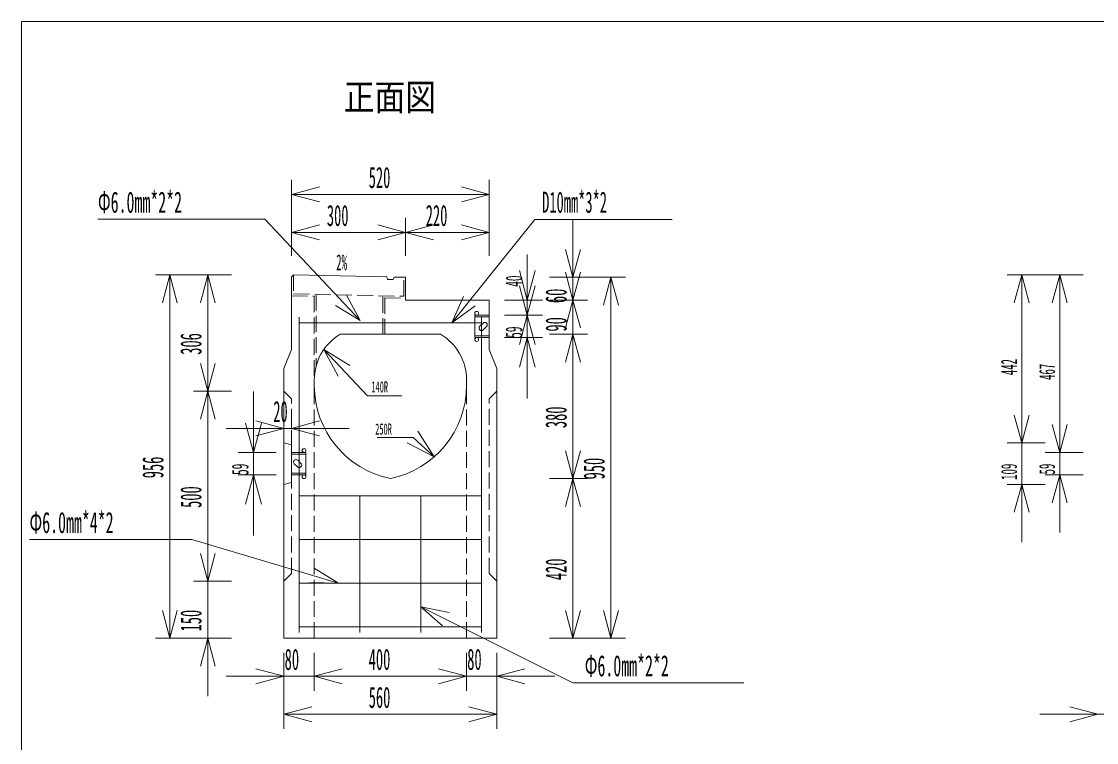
# Model space of a CAD drawing. Units: millimetres, scale not verified. Extents: x 122 to 5212, y 84 to 3724.
# Drawn here: x 122 to 2949, y 1827 to 3724 of the extents above; entities that cross this region are included whole.
import ezdxf
from ezdxf.enums import TextEntityAlignment as Align

# ---------------------------------------------------------------- set-up
doc = ezdxf.new("R2010")
doc.units = ezdxf.units.MM
doc.header["$LTSCALE"] = 7
doc.linetypes.add('USER1', pattern=[8, 6, -2])
for name, color, linetype, lineweight in [('1', 7, 'Continuous', 18), ('10', 3, 'Continuous', 18), ('18', 7, 'Continuous', 18), ('6', 7, 'Continuous', 18)]:
    doc.layers.add(name, color=color, linetype=linetype, lineweight=lineweight)
doc.styles.add('ＭＳ ゴシック', font='')
doc.styles.get('ＭＳ ゴシック').set_extended_font_data('MS Gothic')

msp = doc.modelspace()

# ---------------------------------------------------------------- linework, layer by layer
at = {"layer": '1'}
for p, q in [((122, 3724), (122, 84)), ((5212, 3724), (122, 3724)), ((832, 3307), (832, 3107)), ((832, 3269), (905.41, 3288.67)), ((1352, 3269), (1278.59, 3288.67)), ((1352, 3307), (1352, 3107)), ((832, 3269), (1352, 3269)), ((832, 3269), (905.41, 3249.33)), ((1352, 3269), (1278.59, 3249.33)), ((762, 3204), (323, 3204)), ((1012.521, 2936.954), (762, 3204)), ((832, 3207), (832, 3107)), ((1132, 3207), (1132, 3107)), ((1132, 3207), (1132, 3107)), ((1352, 3207), (1352, 3107)), ((1572, 2839), (1572, 3203)), ((832, 3169), (905.41, 3188.67)), ((832, 3169), (1132, 3169)), ((832, 3169), (905.41, 3149.33)), ((1132, 3169), (1058.59, 3188.67)), ((1132, 3169), (1058.59, 3149.33)), ((1132, 3169), (1205.41, 3188.67)), ((1132, 3169), (1352, 3169)), ((1132, 3169), (1205.41, 3149.33)), ((1352, 3169), (1278.59, 3188.67)), ((1352, 3169), (1278.59, 3149.33)), ((1572, 2749), (1572, 3143)), ((1452, 3111), (1452, 2732)), ((1572, 3051), (1552.33, 3124.41)), ((1572, 3051), (1591.67, 3124.41)), ((1452, 3100.712), (1452, 2791)), ((474, 3057), (574, 3057)), ((512, 3057), (492.33, 2983.59)), ((512, 3057), (512, 2101)), ((512, 3057), (531.67, 2983.59)), ((574, 3057), (674, 3057)), ((612, 3057), (592.33, 2983.59)), ((612, 2751), (612, 3057)), ((612, 3057), (631.67, 2983.59)), ((836.999, 3056.9), (832, 3052)), ((1082.25, 3051.995), (836.999, 3056.9)), ((1452, 2991), (1431.294, 3068.274)), ((1452, 2991), (1472.706, 3068.274)), ((1572, 2991), (1552.33, 3064.41)), ((1572, 2991), (1591.67, 3064.41)), ((2714, 3057), (2814, 3057)), ((2752, 3057), (2732.33, 2983.59)), ((2752, 3057), (2752, 2615)), ((2752, 3057), (2771.67, 2983.59)), ((2814, 3057), (2914, 3057)), ((2852, 3057), (2832.33, 2983.59)), ((2852, 3057), (2852, 2590)), ((2852, 3057), (2871.67, 2983.59)), ((832, 2861), (832, 3052)), ((1082.25, 3051.995), (1084.499, 3044.8)), ((1084.499, 3044.8), (1099.499, 3044.8)), ((1101.999, 3051.6), (1099.499, 3044.8)), ((1132, 3051), (1101.999, 3051.6)), ((1132, 2991), (1132, 3051)), ((1452, 2951), (1431.294, 3028.274)), ((1452, 2951), (1472.706, 3028.274)), ((1610, 3051), (1510, 3051)), ((1710, 3051), (1510, 3051)), ((1672, 3051), (1652.33, 2977.59)), ((1672, 3051), (1672, 2101)), ((1672, 3051), (1691.67, 2977.59)), ((1012.521, 2936.954), (976.641, 3003.951)), ((1012.521, 2936.954), (947.949, 2977.035)), ((1352, 2991), (1132, 2991)), ((1352, 2861), (1352, 2991)), ((1492, 2991), (1392, 2991)), ((1610, 2991), (1510, 2991)), ((1610, 2991), (1510, 2991)), ((1572, 2991), (1552.33, 2917.59)), ((1572, 2991), (1591.67, 2917.59)), ((1352, 2951), (1314, 2951)), ((1352, 2951), (1314, 2951)), ((1314, 2951), (1314, 2892)), ((1492, 2951), (1392, 2951)), ((1492, 2951), (1392, 2951)), ((1452, 2951), (1431.294, 2873.726)), ((1452, 2951), (1472.706, 2873.726)), ((1335.646, 2930.339), (1327.161, 2921.854)), ((1327.161, 2912.661), (1327.161, 2912.661)), ((1336.354, 2912.661), (1344.839, 2921.146)), ((1344.839, 2930.339), (1344.839, 2930.339)), ((959.889, 2901), (1224.111, 2901)), ((1314, 2892), (1352, 2892)), ((1492, 2892), (1392, 2892)), ((1452, 2892), (1431.294, 2814.726)), ((1452, 2892), (1472.706, 2814.726)), ((1610, 2901), (1510, 2901)), ((1610, 2901), (1510, 2901)), ((1572, 2901), (1552.33, 2827.59)), ((1572, 2901), (1552.33, 2827.59)), ((1572, 2521), (1572, 2901)), ((1572, 2901), (1591.67, 2827.59)), ((1572, 2901), (1591.67, 2827.59)), ((812, 2811), (832, 2861)), ((916.873, 2860.66), (1032, 2739)), ((916.873, 2860.66), (985.025, 2818.764)), ((916.873, 2860.66), (954.947, 2790.301)), ((1372, 2811), (1352, 2861)), ((612, 2751), (592.33, 2824.41)), ((612, 2751), (631.67, 2824.41)), ((812, 2101), (812, 2811)), ((1372, 2101), (1372, 2811)), ((892, 2781), (892, 2771)), ((892, 2765.949), (892, 2771)), ((1292, 2771), (1292, 2781)), ((1292, 2765.949), (1292, 2771)), ((574, 2751), (674, 2751)), ((574, 2751), (674, 2751)), ((612, 2751), (592.33, 2677.59)), ((612, 2251), (612, 2751)), ((612, 2751), (631.67, 2677.59)), ((732, 2371), (732, 2750)), ((2752, 2767), (2752, 2354)), ((2852, 2742), (2852, 2379)), ((1032, 2739), (1122, 2739)), ((812, 2691.047), (812, 2653)), ((832, 2691.047), (832, 2653)), ((2752, 2615), (2732.33, 2688.41)), ((2752, 2615), (2732.33, 2688.41)), ((2752, 2615), (2771.67, 2688.41)), ((2752, 2615), (2771.67, 2688.41)), ((732, 2590), (711.294, 2667.274)), ((732, 2590), (752.706, 2667.274)), ((812, 2653.047), (738.59, 2672.717)), ((832, 2653.047), (905.41, 2672.717)), ((2852, 2590), (2832.33, 2663.41)), ((2852, 2590), (2832.33, 2663.41)), ((2852, 2590), (2871.67, 2663.41)), ((2852, 2590), (2871.67, 2663.41)), ((660, 2653.047), (984, 2653.047)), ((812, 2653.047), (738.59, 2633.377)), ((832, 2653.047), (905.41, 2633.377)), ((1152, 2629), (1057, 2629)), ((1207.118, 2578.236), (1152, 2629)), ((1207.118, 2578.236), (1164.305, 2645.816)), ((812, 2615), (832, 2610)), ((832, 2610), (832, 2511)), ((1207.118, 2578.236), (1136.251, 2615.356)), ((2714, 2615), (2814, 2615)), ((2714, 2615), (2814, 2615)), ((692, 2590), (792, 2590)), ((832, 2590), (870, 2590)), ((870, 2590), (870, 2531)), ((1572, 2521), (1552.33, 2594.41)), ((1572, 2521), (1591.67, 2594.41)), ((2814, 2590), (2914, 2590)), ((2814, 2590), (2914, 2590)), ((847.646, 2551.661), (839.161, 2560.146)), ((848.354, 2569.339), (856.839, 2560.854)), ((692, 2531), (792, 2531)), ((732, 2531), (711.294, 2453.726)), ((732, 2531), (752.706, 2453.726)), ((870, 2531), (832, 2531)), ((1610, 2521), (1510, 2521)), ((1610, 2521), (1510, 2521)), ((1572, 2521), (1552.33, 2447.59)), ((1572, 2101), (1572, 2521)), ((1572, 2521), (1591.67, 2447.59)), ((2814, 2531), (2914, 2531)), ((2852, 2531), (2832.33, 2457.59)), ((2852, 2531), (2871.67, 2457.59)), ((832, 2511), (812, 2506)), ((2714, 2506), (2814, 2506)), ((2752, 2506), (2732.33, 2432.59)), ((2752, 2506), (2771.67, 2432.59)), ((612, 1949), (612, 2403)), ((612, 2251), (592.33, 2324.41)), ((612, 2251), (592.33, 2324.41)), ((612, 2251), (631.67, 2324.41)), ((612, 2251), (631.67, 2324.41)), ((574, 2251), (674, 2251)), ((574, 2251), (674, 2251)), ((512, 2101), (492.33, 2174.41)), ((512, 2101), (531.67, 2174.41)), ((1572, 2101), (1552.33, 2174.41)), ((1572, 2101), (1591.67, 2174.41)), ((1672, 2101), (1652.33, 2174.41)), ((1672, 2101), (1691.67, 2174.41)), ((474, 2101), (574, 2101)), ((574, 2101), (674, 2101)), ((612, 2101), (592.33, 2027.59)), ((612, 2101), (631.67, 2027.59)), ((812, 2101), (1372, 2101)), ((1610, 2101), (1510, 2101)), ((1710, 2101), (1510, 2101)), ((812, 1863), (812, 2063)), ((812, 1963), (812, 2063)), ((892, 1963), (892, 2063)), ((892, 1963), (892, 2063)), ((1292, 1963), (1292, 2063)), ((1292, 1963), (1292, 2063)), ((1372, 1863), (1372, 2063)), ((1372, 1963), (1372, 2063)), ((812, 2001), (738.59, 2020.67)), ((892, 2001), (965.41, 2020.67)), ((892, 2001), (965.41, 2020.67)), ((1292, 2001), (1218.59, 2020.67)), ((1292, 2001), (1218.59, 2020.67)), ((1372, 2001), (1445.41, 2020.67)), ((660, 2001), (1044, 2001)), ((812, 2001), (738.59, 1981.33)), ((892, 2001), (965.41, 1981.33)), ((892, 2001), (1292, 2001)), ((892, 2001), (965.41, 1981.33)), ((1140, 2001), (1524, 2001)), ((1292, 2001), (1218.59, 1981.33)), ((1292, 2001), (1218.59, 1981.33)), ((1372, 2001), (1445.41, 1981.33)), ((812, 1901), (885.41, 1920.67)), ((812, 1901), (1372, 1901)), ((812, 1901), (885.41, 1881.33)), ((1372, 1901), (1298.59, 1920.67)), ((1372, 1901), (1298.59, 1881.33)), ((2800, 1901), (3224, 1901)), ((2952, 1901), (2878.59, 1920.67)), ((2952, 1901), (2878.59, 1881.33))]:
    msp.add_line(p, q, dxfattribs=at)
at = {"layer": '1', "linetype": 'USER1'}
for p, q in [((837, 3056.9), (837, 3006.89)), ((1127, 3001.09), (1127, 3051.1)), ((832, 3001.989), (892, 3000.789)), ((837, 3006.89), (1127, 3001.09)), ((892, 3000.789), (892, 2784.587)), ((897, 3005.69), (897, 2818.081)), ((1072, 2901), (1072, 3002.19)), ((1077, 2997.089), (1132, 2995.989)), ((1077, 2997.089), (1077, 2901)), ((1352, 2946.5), (1314, 2946.5)), ((1352, 2896.5), (1314, 2896.5)), ((892, 2101), (892, 2781)), ((1292, 2101), (1292, 2781)), ((832, 2731), (812, 2751)), ((1352, 2731), (1372, 2751)), ((832, 2271), (832, 2731)), ((832, 2271), (832, 2731)), ((1352, 2271), (1352, 2731)), ((832, 2585.5), (870, 2585.5)), ((832, 2535.5), (870, 2535.5)), ((812, 2251), (832, 2271)), ((1372, 2251), (1352, 2271))]:
    msp.add_line(p, q, dxfattribs=at)
at = {"layer": '1'}
for centre in [(1319, 2956), (1319, 2887), (865, 2595), (865, 2526)]:
    msp.add_circle(centre, 5, dxfattribs=at)
for centre, radius, start, end in [((1331.757, 2917.257), 6.5, 135, 225), ((1331.757, 2917.257), 6.5, 225, 315), ((1340.243, 2925.743), 6.5, 45, 135), ((1340.243, 2925.743), 6.5, 315, 45), ((1032, 2781), 140, 121.00272, 180), ((1152, 2781), 140, 0, 58.99728), ((1142, 2765.949), 250, 180, 258.46304), ((1042, 2765.949), 250, 281.53696, 0), ((843.757, 2564.743), 6.5, 135, 225), ((843.757, 2564.743), 6.5, 45, 135), ((852.243, 2556.257), 6.5, 225, 315), ((852.243, 2556.257), 6.5, 315, 45)]:
    msp.add_arc(centre, radius, start, end, dxfattribs=at)
at = {"layer": '10'}
for p, q in [((852, 2476), (1332, 2476)), ((1012, 2476), (1012, 2116)), ((1172, 2476), (1172, 2116)), ((569.983, 2361), (143, 2361)), ((955.986, 2246), (569.983, 2361)), ((1332, 2361), (852, 2361)), ((955.986, 2246), (891.248, 2285.812)), ((852, 2246), (1332, 2246)), ((955.986, 2246), (880.016, 2248.109)), ((1172, 2184), (1572, 1984)), ((1172, 2184), (1246.457, 2168.763)), ((1172, 2184), (1228.863, 2133.576)), ((852, 2131), (1332, 2131)), ((1572, 1984), (2021, 1984))]:
    msp.add_line(p, q, dxfattribs=at)
at = {"layer": '18'}
for p, q in [((852, 2116), (852, 2946)), ((1332, 2946), (1332, 2116))]:
    msp.add_line(p, q, dxfattribs=at)
at = {"layer": '6'}
for p, q in [((1253.913, 2931), (1472, 3203)), ((1472, 3203), (1833, 3203)), ((1253.913, 2931), (1284.488, 3000.578)), ((1253.913, 2931), (1315.181, 2975.969)), ((852, 2931), (1332, 2931))]:
    msp.add_line(p, q, dxfattribs=at)

# ---------------------------------------------------------------- texts
at = {"layer": '1', "style": 'ＭＳ ゴシック'}
for s, height, width, p in [('正面図', 69.65, 0.85, (969.5, 3469)), ('520', 55.72, 0.5, (1035, 3269)), ('Φ6.0mm*2*2', 55.72, 0.55, (323, 3204)), ('300', 55.72, 0.5, (925, 3169)), ('220', 55.72, 0.5, (1185, 3169)), ('2%', 41.79, 0.5, (949.601, 3057)), ('140R', 29.33, 0.5, (1042, 2739)), ('20', 55.72, 0.5, (784, 2653.047)), ('250R', 29.33, 0.5, (1052, 2628.047)), ('80', 55.72, 0.5, (814, 2001)), ('400', 55.72, 0.5, (1035, 2001)), ('80', 55.72, 0.5, (1294, 2001)), ('560', 55.72, 0.5, (1035, 1901))]:
    msp.add_text(s, height=height, dxfattribs=dict(at, width=width)).set_placement(p, align=Align.BOTTOM_LEFT)
at = {"layer": '1', "style": 'ＭＳ ゴシック', "width": 0.5}
for s, height, p in [('40', 43.99, (1452, 3025.712)), ('60', 55.72, (1572, 2983)), ('90', 55.72, (1572, 2908)), ('59', 43.99, (1452, 2891.5)), ('306', 55.72, (612, 2847)), ('442', 41.79, (2752, 2793.25)), ('467', 41.79, (2852, 2780.75)), ('380', 55.72, (1572, 2654)), ('956', 55.72, (512, 2522)), ('950', 55.72, (1672, 2519)), ('59', 43.99, (732, 2530.5)), ('109', 41.79, (2752, 2517.75)), ('59', 41.79, (2852, 2532)), ('500', 55.72, (612, 2444)), ('420', 55.72, (1572, 2254)), ('150', 55.72, (612, 2119))]:
    msp.add_text(s, height=height, rotation=90, dxfattribs=at).set_placement(p, align=Align.BOTTOM_LEFT)
at = {"layer": '10', "color": 7, "style": 'ＭＳ ゴシック', "width": 0.55}
for s, p in [('Φ6.0mm*4*2', (143, 2361)), ('Φ6.0mm*2*2', (1603, 1984))]:
    msp.add_text(s, height=55.72, dxfattribs=at).set_placement(p, align=Align.BOTTOM_LEFT)
at = {"layer": '6', "style": 'ＭＳ ゴシック', "width": 0.5}
msp.add_text('D10mm*3*2', height=55.72, dxfattribs=at).set_placement((1491, 3204), align=Align.BOTTOM_LEFT)

doc.saveas('drawing.dxf')
